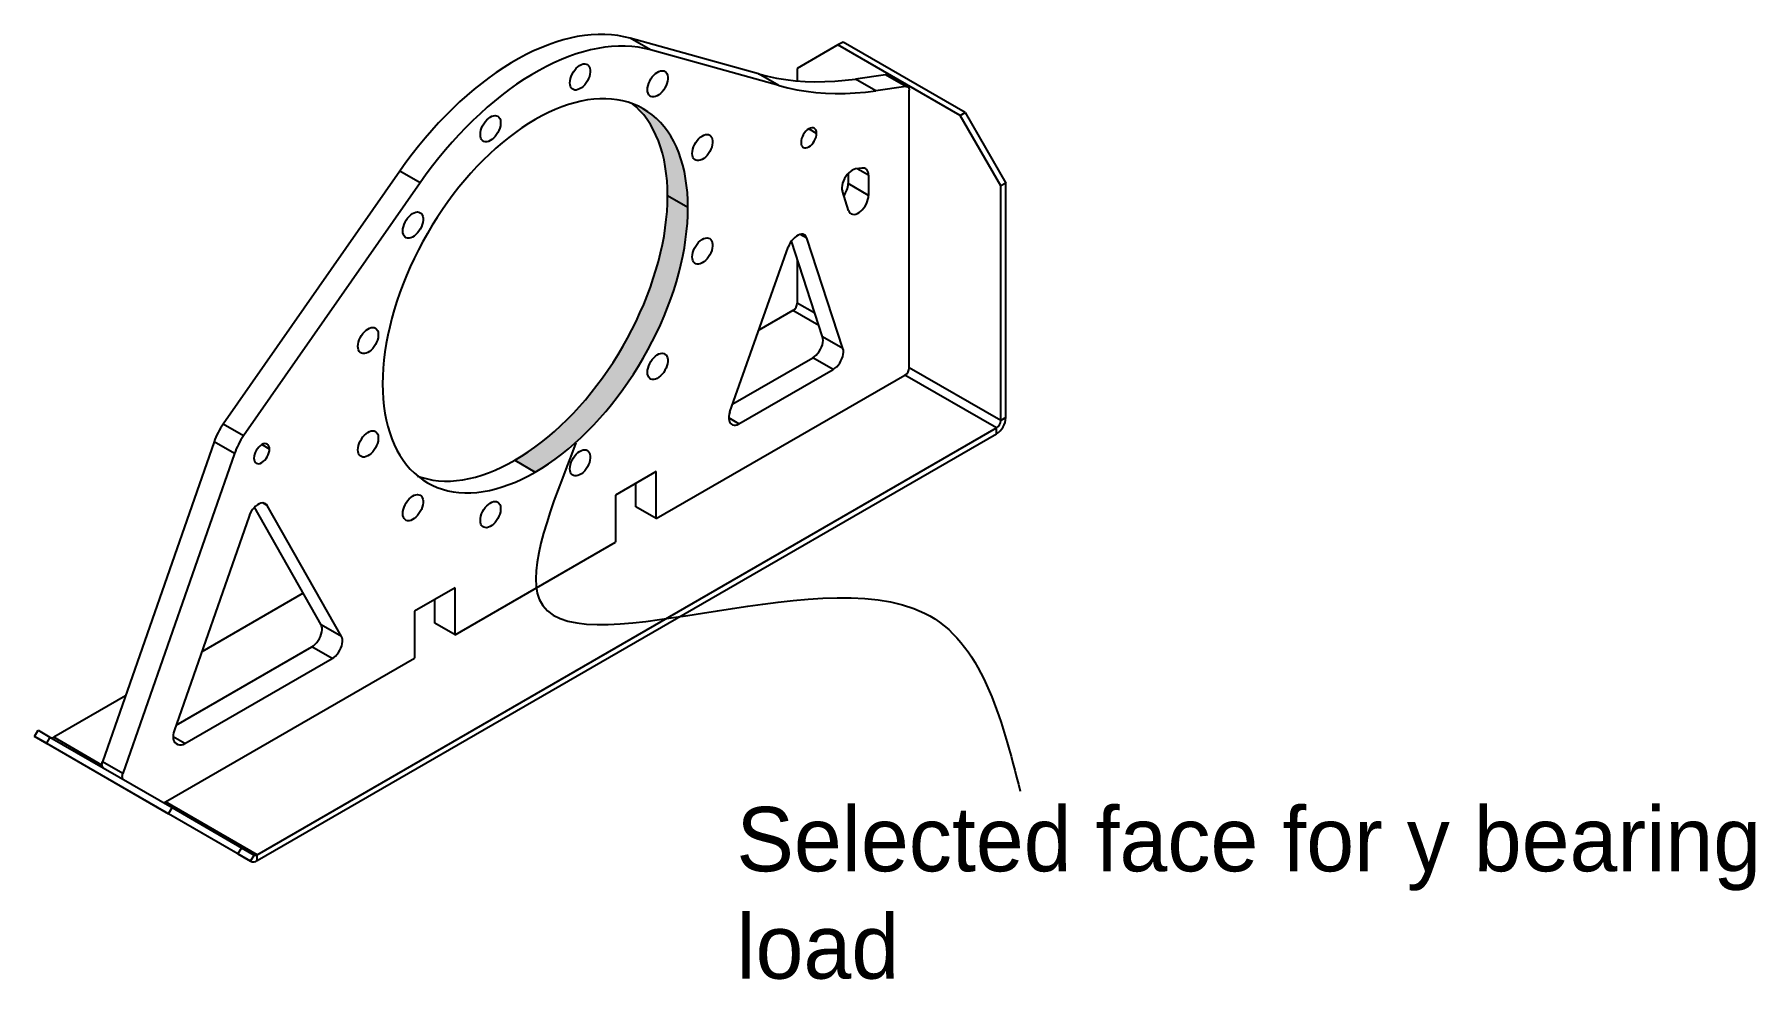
# Model space of a CAD drawing. Header units: inches. Extents: x 0.9 to 37.1, y -8.4 to 11.7.
# Drawn here: x 14.525 to 15.193, y -2.734 to -2.368 of the extents above; entities that cross this region are included whole.
import ezdxf

# ---------------------------------------------------------------- set-up
doc = ezdxf.new("R2010")
doc.units = ezdxf.units.IN
doc.header["$MEASUREMENT"] = 0

msp = doc.modelspace()

# ---------------------------------------------------------------- hatches: boundary and pattern name
at = {"true_color": 0xf27172}
h = msp.add_hatch(color=11, dxfattribs=at)
h.dxf.hatch_style = 1
h.paths.add_polyline_path([(14.75945, -2.49628), (14.76132, -2.49314), (14.7631, -2.48995), (14.76481, -2.48673), (14.76643, -2.48346), (14.76795, -2.48017), (14.76939, -2.47686), (14.77073, -2.47354), (14.77198, -2.4702), (14.77312, -2.46686), (14.77416, -2.46353), (14.7751, -2.46021), (14.77593, -2.4569), (14.77665, -2.45362), (14.77727, -2.45036), (14.77777, -2.44714), (14.77816, -2.44396), (14.77845, -2.44083), (14.77861, -2.43776), (14.77867, -2.43474), (14.77077, -2.43018), (14.77071, -2.4332), (14.77054, -2.43627), (14.77026, -2.4394), (14.76987, -2.44258), (14.76937, -2.4458), (14.76875, -2.44905), (14.76803, -2.45234), (14.7672, -2.45564), (14.76626, -2.45897), (14.76522, -2.4623), (14.76408, -2.46564), (14.76283, -2.46897), (14.76149, -2.4723), (14.76005, -2.47561), (14.75853, -2.4789), (14.75691, -2.48216), (14.7552, -2.48539), (14.75342, -2.48858), (14.75155, -2.49172), (14.7496, -2.49481), (14.74759, -2.49785), (14.7455, -2.50082), (14.74335, -2.50371), (14.74114, -2.50654), (14.73888, -2.50928), (14.73656, -2.51194), (14.73419, -2.51451), (14.73178, -2.51698), (14.72933, -2.51936), (14.72685, -2.52162), (14.72434, -2.52378), (14.72181, -2.52583), (14.71925, -2.52776), (14.71668, -2.52957), (14.7141, -2.53125), (14.71152, -2.53281), (14.71942, -2.53737), (14.722, -2.53581), (14.72458, -2.53413), (14.72715, -2.53232), (14.72971, -2.53039), (14.73224, -2.52834), (14.73475, -2.52619), (14.73724, -2.52392), (14.73968, -2.52154), (14.74209, -2.51907), (14.74446, -2.5165), (14.74678, -2.51384), (14.74904, -2.5111), (14.75125, -2.50828), (14.7534, -2.50538), (14.75549, -2.50241), (14.7575, -2.49937)])
h.paths.add_polyline_path([(14.77777, -2.42338), (14.77727, -2.42074), (14.77665, -2.4182), (14.77593, -2.41575), (14.7751, -2.4134), (14.77416, -2.41116), (14.77312, -2.40903), (14.77198, -2.40701), (14.77073, -2.40511), (14.76939, -2.40333), (14.76795, -2.40168), (14.76643, -2.40016), (14.76481, -2.39876), (14.7631, -2.3975), (14.76132, -2.39638), (14.75945, -2.39539), (14.7575, -2.39454), (14.7572, -2.39444), (14.75853, -2.39559), (14.76005, -2.39712), (14.76149, -2.39877), (14.76283, -2.40055), (14.76408, -2.40245), (14.76522, -2.40447), (14.76626, -2.4066), (14.7672, -2.40884), (14.76803, -2.41119), (14.76875, -2.41364), (14.76937, -2.41618), (14.76987, -2.41882), (14.77026, -2.42154), (14.77054, -2.42435), (14.77071, -2.42723), (14.77077, -2.43018), (14.77867, -2.43474), (14.77861, -2.43179), (14.77845, -2.42891), (14.77816, -2.4261)])

# ---------------------------------------------------------------- linework, layer by layer
at = {"color": 7, "linetype": 'Continuous', "lineweight": 25}
for p, q in [((14.7641, -2.37352), (14.7562, -2.36895)), ((14.80604, -2.38283), (14.7562, -2.36895)), ((14.83887, -2.37045), (14.83689, -2.37159)), ((14.88627, -2.39781), (14.83887, -2.37045)), ((14.81394, -2.38739), (14.7641, -2.37352)), ((14.83689, -2.37159), (14.82109, -2.38071)), ((14.88429, -2.39895), (14.83689, -2.37159)), ((14.81394, -2.38739), (14.80604, -2.38283)), ((14.82109, -2.38071), (14.82109, -2.38552)), ((14.85537, -2.38317), (14.84363, -2.38482)), ((14.86327, -2.38773), (14.85537, -2.38317)), ((14.86396, -2.38785), (14.85606, -2.38329)), ((14.85153, -2.38938), (14.84363, -2.38482)), ((14.86327, -2.38773), (14.85153, -2.38938)), ((14.86454, -2.49686), (14.86454, -2.38913)), ((14.88429, -2.39895), (14.88627, -2.39781)), ((14.88627, -2.39781), (14.90207, -2.42518)), ((14.8286, -2.40592), (14.82558, -2.40417)), ((14.90009, -2.42632), (14.88429, -2.39895)), ((14.66683, -2.42055), (14.5983, -2.51875)), ((14.67473, -2.42511), (14.66683, -2.42055)), ((14.84084, -2.42147), (14.84084, -2.42543)), ((14.84619, -2.41939), (14.84375, -2.41974)), ((14.84874, -2.42219), (14.84435, -2.41965)), ((14.84874, -2.42219), (14.84874, -2.42999)), ((14.67473, -2.42511), (14.6062, -2.52331)), ((14.77867, -2.43474), (14.77077, -2.43018)), ((14.84103, -2.43583), (14.83859, -2.42836)), ((14.84874, -2.42999), (14.84084, -2.42543)), ((14.90207, -2.42518), (14.90009, -2.42632)), ((14.90009, -2.51738), (14.90009, -2.42632)), ((14.90207, -2.51624), (14.90207, -2.42518)), ((14.79496, -2.51406), (14.81756, -2.45009)), ((14.83092, -2.48488), (14.8188, -2.44773)), ((14.82484, -2.44659), (14.82227, -2.44511)), ((14.83882, -2.48944), (14.82484, -2.44659)), ((14.82109, -2.45475), (14.82109, -2.47178)), ((14.81943, -2.47465), (14.80618, -2.4823)), ((14.82948, -2.48045), (14.81943, -2.47465)), ((14.82794, -2.47573), (14.82109, -2.47178)), ((14.83882, -2.48944), (14.83092, -2.48488)), ((14.79606, -2.51094), (14.82716, -2.49299)), ((14.79847, -2.51867), (14.83506, -2.49755)), ((14.83506, -2.49755), (14.82716, -2.49299)), ((14.90009, -2.51738), (14.86454, -2.49686)), ((14.76635, -2.55546), (14.86288, -2.49973)), ((14.89844, -2.52026), (14.86288, -2.49973)), ((14.79847, -2.51867), (14.79452, -2.51639)), ((14.90207, -2.51624), (14.90009, -2.51738)), ((14.6062, -2.52331), (14.5983, -2.51875)), ((14.6115, -2.6859), (14.89844, -2.52026)), ((14.6115, -2.68818), (14.89844, -2.52254)), ((14.89844, -2.52254), (14.89844, -2.52026)), ((14.59478, -2.52561), (14.55145, -2.6498)), ((14.60268, -2.53017), (14.55935, -2.65436)), ((14.60268, -2.53017), (14.59478, -2.52561)), ((14.61628, -2.52848), (14.61326, -2.52674)), ((14.71152, -2.53281), (14.71942, -2.53737)), ((14.76635, -2.53721), (14.75055, -2.54633)), ((14.76635, -2.55546), (14.76635, -2.53721)), ((14.75845, -2.5509), (14.75845, -2.54177)), ((14.63626, -2.59662), (14.61045, -2.55104)), ((14.61541, -2.55041), (14.61361, -2.54937)), ((14.64416, -2.60118), (14.61541, -2.55041)), ((14.75055, -2.54633), (14.75055, -2.56458)), ((14.76635, -2.55546), (14.75845, -2.5509)), ((14.60834, -2.55446), (14.57925, -2.63784)), ((14.68828, -2.60053), (14.75055, -2.56458)), ((14.62933, -2.58439), (14.58997, -2.60712)), ((14.68828, -2.58228), (14.67248, -2.5914)), ((14.68828, -2.60053), (14.68828, -2.58228)), ((14.67248, -2.5914), (14.67248, -2.60965)), ((14.68038, -2.59597), (14.68038, -2.58684)), ((14.64416, -2.60118), (14.63626, -2.59662)), ((14.68828, -2.60053), (14.68038, -2.59597)), ((14.57595, -2.66538), (14.67248, -2.60965)), ((14.58, -2.63567), (14.63271, -2.60524)), ((14.58345, -2.6428), (14.64061, -2.6098)), ((14.64061, -2.6098), (14.63271, -2.60524)), ((14.56038, -2.6242), (14.5325, -2.64029)), ((14.52503, -2.64), (14.52642, -2.63758)), ((14.52642, -2.63758), (14.53105, -2.64025)), ((14.52993, -2.64283), (14.52503, -2.64)), ((14.52965, -2.64267), (14.52503, -2.64)), ((14.53105, -2.64025), (14.52965, -2.64267)), ((14.52965, -2.64267), (14.57706, -2.67003)), ((14.60893, -2.68844), (14.52993, -2.64283)), ((14.53105, -2.64025), (14.57845, -2.66761)), ((14.55124, -2.65111), (14.5325, -2.64029)), ((14.58345, -2.6428), (14.57882, -2.64014)), ((14.57998, -2.64269), (14.58065, -2.64308)), ((14.55935, -2.65436), (14.55145, -2.6498)), ((14.6115, -2.6859), (14.57595, -2.66538)), ((14.57706, -2.67003), (14.57845, -2.66761)), ((14.60403, -2.6856), (14.57706, -2.67003)), ((14.57845, -2.66761), (14.60543, -2.68319)), ((14.60543, -2.68319), (14.60403, -2.6856)), ((14.60543, -2.68319), (14.61033, -2.68602)), ((14.60403, -2.6856), (14.60893, -2.68844)), ((14.60893, -2.68844), (14.61033, -2.68602)), ((14.6115, -2.68818), (14.6115, -2.6859))]:
    msp.add_line(p, q, dxfattribs=at)
at = {"color": 7, "linetype": 'Continuous', "lineweight": 25, "flags": 128}
for points in [[(14.7562, -2.36895), (14.75384, -2.36838), (14.75141, -2.36794), (14.74893, -2.36765), (14.74638, -2.36751), (14.74379, -2.36751), (14.74115, -2.36765), (14.73846, -2.36794), (14.73573, -2.36837), (14.73297, -2.36895), (14.73017, -2.36967), (14.72735, -2.37053), (14.72451, -2.37153), (14.72164, -2.37266), (14.71876, -2.37394), (14.71587, -2.37535), (14.71297, -2.3769), (14.71007, -2.37857), (14.70717, -2.38037), (14.70428, -2.3823), (14.70139, -2.38435), (14.69853, -2.38652), (14.69568, -2.38881), (14.69286, -2.39121), (14.69006, -2.39372), (14.6873, -2.39633), (14.68457, -2.39905), (14.68189, -2.40186), (14.67924, -2.40477), (14.67665, -2.40776), (14.67411, -2.41084), (14.67162, -2.41401), (14.6692, -2.41724), (14.66683, -2.42055)], [(14.7641, -2.37352), (14.76174, -2.37294), (14.75931, -2.3725), (14.75683, -2.37221), (14.75428, -2.37207), (14.75169, -2.37207), (14.74905, -2.37221), (14.74636, -2.3725), (14.74363, -2.37293), (14.74087, -2.37351), (14.73808, -2.37423), (14.73525, -2.37509), (14.73241, -2.37609), (14.72954, -2.37723), (14.72666, -2.3785), (14.72377, -2.37991), (14.72087, -2.38146), (14.71797, -2.38313), (14.71507, -2.38493), (14.71218, -2.38686), (14.7093, -2.38891), (14.70643, -2.39108), (14.70358, -2.39337), (14.70076, -2.39577), (14.69796, -2.39828), (14.6952, -2.40089), (14.69247, -2.40361), (14.68979, -2.40642), (14.68715, -2.40933), (14.68455, -2.41232), (14.68201, -2.41541), (14.67952, -2.41857), (14.6771, -2.4218), (14.67473, -2.42511)], [(14.73285, -2.38629), (14.7329, -2.38549), (14.73307, -2.38464), (14.73335, -2.38378), (14.73372, -2.38292), (14.73419, -2.38209), (14.73473, -2.38132), (14.73533, -2.38063), (14.73597, -2.38003), (14.73663, -2.37955), (14.7373, -2.37919), (14.73795, -2.37898), (14.73858, -2.37891), (14.73915, -2.37899), (14.73965, -2.37921), (14.74007, -2.37957), (14.7404, -2.38005), (14.74062, -2.38065), (14.74073, -2.38135), (14.74073, -2.38212), (14.74062, -2.38295), (14.7404, -2.38381), (14.74007, -2.38467), (14.73965, -2.38552), (14.73915, -2.38632), (14.73858, -2.38706), (14.73795, -2.3877), (14.7373, -2.38824), (14.73663, -2.38866), (14.73597, -2.38895), (14.73533, -2.38909), (14.73473, -2.38909), (14.73419, -2.38894), (14.73372, -2.38865), (14.73335, -2.38822), (14.73307, -2.38768), (14.7329, -2.38703), (14.73285, -2.38629)], [(14.76295, -2.38898), (14.76301, -2.38818), (14.76318, -2.38733), (14.76345, -2.38647), (14.76383, -2.38561), (14.76429, -2.38478), (14.76483, -2.38401), (14.76543, -2.38332), (14.76607, -2.38272), (14.76673, -2.38224), (14.7674, -2.38189), (14.76806, -2.38167), (14.76868, -2.3816), (14.76925, -2.38168), (14.76975, -2.3819), (14.77018, -2.38226), (14.7705, -2.38274), (14.77073, -2.38334), (14.77084, -2.38404), (14.77084, -2.38482), (14.77073, -2.38564), (14.7705, -2.3865), (14.77018, -2.38737), (14.76975, -2.38821), (14.76925, -2.38901), (14.76868, -2.38975), (14.76806, -2.39039), (14.7674, -2.39094), (14.76673, -2.39135), (14.76607, -2.39164), (14.76543, -2.39178), (14.76483, -2.39178), (14.76429, -2.39163), (14.76383, -2.39134), (14.76345, -2.39092), (14.76318, -2.39037), (14.76301, -2.38972), (14.76295, -2.38898)], [(14.80604, -2.38283), (14.80952, -2.38372), (14.81308, -2.38445), (14.8167, -2.38503), (14.82038, -2.38546), (14.82412, -2.38574), (14.82792, -2.38586), (14.83178, -2.38583), (14.83568, -2.38565), (14.83963, -2.38531), (14.84363, -2.38482)], [(14.81394, -2.38739), (14.81743, -2.38828), (14.82098, -2.38901), (14.8246, -2.38959), (14.82828, -2.39002), (14.83202, -2.3903), (14.83582, -2.39042), (14.83968, -2.39039), (14.84358, -2.39021), (14.84753, -2.38987), (14.85153, -2.38938)], [(14.86327, -2.38773), (14.86354, -2.38772), (14.86378, -2.38777), (14.864, -2.38787), (14.86419, -2.38803), (14.86434, -2.38824), (14.86445, -2.3885), (14.86452, -2.3888), (14.86454, -2.38913)], [(14.77867, -2.43474), (14.77861, -2.43179), (14.77845, -2.42891), (14.77816, -2.4261), (14.77777, -2.42338), (14.77727, -2.42074), (14.77665, -2.4182), (14.77593, -2.41575), (14.7751, -2.4134), (14.77416, -2.41116), (14.77312, -2.40903), (14.77198, -2.40701), (14.77073, -2.40511), (14.76939, -2.40333), (14.76795, -2.40168), (14.76643, -2.40016), (14.76481, -2.39876), (14.7631, -2.3975), (14.76132, -2.39638), (14.75945, -2.39539), (14.7575, -2.39454), (14.75549, -2.39384), (14.7534, -2.39328), (14.75125, -2.39286), (14.74904, -2.39259), (14.74678, -2.39246), (14.74446, -2.39248), (14.74209, -2.39264), (14.73968, -2.39295), (14.73724, -2.3934), (14.73475, -2.394), (14.73224, -2.39474), (14.72971, -2.39562), (14.72715, -2.39664), (14.72458, -2.3978), (14.722, -2.3991), (14.71942, -2.40052)], [(14.77077, -2.43018), (14.77071, -2.42723), (14.77054, -2.42435), (14.77026, -2.42154), (14.76987, -2.41882), (14.76937, -2.41618), (14.76875, -2.41364), (14.76803, -2.41119), (14.7672, -2.40884), (14.76626, -2.4066), (14.76522, -2.40447), (14.76408, -2.40245), (14.76283, -2.40055), (14.76149, -2.39877), (14.76005, -2.39712), (14.75853, -2.39559), (14.75718, -2.39442)], [(14.71942, -2.40052), (14.71683, -2.40208), (14.71425, -2.40376), (14.71168, -2.40557), (14.70913, -2.4075), (14.70659, -2.40955), (14.70408, -2.41171), (14.7016, -2.41398), (14.69915, -2.41635), (14.69674, -2.41882), (14.69438, -2.42139), (14.69206, -2.42405), (14.68979, -2.42679), (14.68758, -2.42962), (14.68543, -2.43252), (14.68335, -2.43549), (14.68133, -2.43852), (14.67939, -2.44161), (14.67752, -2.44475), (14.67573, -2.44794), (14.67403, -2.45117), (14.67241, -2.45443), (14.67088, -2.45772), (14.66944, -2.46103), (14.6681, -2.46436), (14.66686, -2.46769), (14.66572, -2.47103), (14.66467, -2.47436), (14.66374, -2.47769), (14.66291, -2.48099), (14.66218, -2.48428), (14.66157, -2.48753), (14.66106, -2.49075), (14.66067, -2.49393), (14.66039, -2.49706), (14.66022, -2.50014), (14.66016, -2.50315)], [(14.69809, -2.40636), (14.69814, -2.40555), (14.69831, -2.40471), (14.69859, -2.40384), (14.69896, -2.40298), (14.69943, -2.40216), (14.69997, -2.40139), (14.70056, -2.40069), (14.7012, -2.4001), (14.70187, -2.39962), (14.70254, -2.39926), (14.70319, -2.39905), (14.70382, -2.39898), (14.70439, -2.39905), (14.70489, -2.39927), (14.70531, -2.39963), (14.70564, -2.40012), (14.70586, -2.40072), (14.70597, -2.40142), (14.70597, -2.40219), (14.70586, -2.40302), (14.70564, -2.40388), (14.70531, -2.40474), (14.70489, -2.40559), (14.70439, -2.40639), (14.70382, -2.40712), (14.70319, -2.40777), (14.70254, -2.40831), (14.70187, -2.40873), (14.7012, -2.40902), (14.70056, -2.40916), (14.69997, -2.40916), (14.69943, -2.40901), (14.69896, -2.40872), (14.69859, -2.40829), (14.69831, -2.40775), (14.69814, -2.40709), (14.69809, -2.40636)], [(14.8286, -2.40592), (14.82854, -2.40527), (14.82837, -2.40471), (14.82809, -2.40427), (14.82771, -2.40396), (14.82726, -2.40379), (14.82673, -2.40377), (14.82617, -2.4039), (14.82558, -2.40417), (14.82499, -2.40458), (14.82442, -2.4051), (14.8239, -2.40573), (14.82344, -2.40643), (14.82306, -2.40717), (14.82278, -2.40794), (14.82261, -2.40869), (14.82255, -2.40941)], [(14.78033, -2.41371), (14.78039, -2.41291), (14.78056, -2.41206), (14.78083, -2.4112), (14.78121, -2.41034), (14.78167, -2.40951), (14.78221, -2.40874), (14.78281, -2.40805), (14.78345, -2.40745), (14.78412, -2.40697), (14.78478, -2.40662), (14.78544, -2.4064), (14.78606, -2.40633), (14.78663, -2.40641), (14.78713, -2.40663), (14.78756, -2.40699), (14.78788, -2.40747), (14.78811, -2.40807), (14.78822, -2.40877), (14.78822, -2.40954), (14.78811, -2.41037), (14.78788, -2.41123), (14.78756, -2.4121), (14.78713, -2.41294), (14.78663, -2.41374), (14.78606, -2.41448), (14.78544, -2.41512), (14.78478, -2.41567), (14.78412, -2.41608), (14.78345, -2.41637), (14.78281, -2.41651), (14.78221, -2.41651), (14.78167, -2.41636), (14.78121, -2.41607), (14.78083, -2.41565), (14.78056, -2.4151), (14.78039, -2.41445), (14.78033, -2.41371)], [(14.82255, -2.40941), (14.82261, -2.41006), (14.82278, -2.41061), (14.82306, -2.41105), (14.82344, -2.41137), (14.8239, -2.41154), (14.82442, -2.41156), (14.82499, -2.41143), (14.82558, -2.41116), (14.82617, -2.41075), (14.82673, -2.41022), (14.82726, -2.4096), (14.82771, -2.4089), (14.82809, -2.40815), (14.82837, -2.40739), (14.82854, -2.40663), (14.8286, -2.40592)], [(14.84375, -2.41974), (14.8431, -2.4199), (14.84242, -2.42021), (14.84174, -2.42066), (14.84108, -2.42122), (14.84046, -2.4219), (14.8399, -2.42266), (14.8394, -2.42348), (14.839, -2.42435), (14.83869, -2.42523), (14.83849, -2.42609), (14.83841, -2.42692), (14.83844, -2.42768), (14.83859, -2.42836)], [(14.84874, -2.42219), (14.8487, -2.42153), (14.84856, -2.42093), (14.84834, -2.42042), (14.84804, -2.42), (14.84767, -2.41968), (14.84723, -2.41947), (14.84673, -2.41937), (14.84619, -2.41939)], [(14.71152, -2.53281), (14.7141, -2.53125), (14.71668, -2.52957), (14.71925, -2.52776), (14.72181, -2.52583), (14.72434, -2.52378), (14.72685, -2.52162), (14.72933, -2.51936), (14.73178, -2.51698), (14.73419, -2.51451), (14.73656, -2.51194), (14.73888, -2.50928), (14.74114, -2.50654), (14.74335, -2.50371), (14.7455, -2.50082), (14.74759, -2.49785), (14.7496, -2.49481), (14.75155, -2.49172), (14.75342, -2.48858), (14.7552, -2.48539), (14.75691, -2.48216), (14.75853, -2.4789), (14.76005, -2.47561), (14.76149, -2.4723), (14.76283, -2.46897), (14.76408, -2.46564), (14.76522, -2.4623), (14.76626, -2.45897), (14.7672, -2.45564), (14.76803, -2.45234), (14.76875, -2.44905), (14.76937, -2.4458), (14.76987, -2.44258), (14.77026, -2.4394), (14.77054, -2.43627), (14.77071, -2.4332), (14.77077, -2.43018)], [(14.84103, -2.43583), (14.84128, -2.43638), (14.84162, -2.43683), (14.84206, -2.43715), (14.84257, -2.43733), (14.84314, -2.43737), (14.84376, -2.43727), (14.84441, -2.43703), (14.84507, -2.43666), (14.84572, -2.43617), (14.84634, -2.43557), (14.84692, -2.43488), (14.84745, -2.43412), (14.8479, -2.4333), (14.84826, -2.43246), (14.84852, -2.43161), (14.84869, -2.43078), (14.84874, -2.42999)], [(14.66798, -2.44381), (14.66804, -2.443), (14.66821, -2.44216), (14.66848, -2.44129), (14.66886, -2.44043), (14.66932, -2.43961), (14.66986, -2.43884), (14.67046, -2.43814), (14.6711, -2.43755), (14.67176, -2.43706), (14.67243, -2.43671), (14.67309, -2.4365), (14.67371, -2.43643), (14.67428, -2.4365), (14.67478, -2.43672), (14.67521, -2.43708), (14.67553, -2.43757), (14.67576, -2.43817), (14.67587, -2.43887), (14.67587, -2.43964), (14.67576, -2.44047), (14.67553, -2.44133), (14.67521, -2.44219), (14.67478, -2.44304), (14.67428, -2.44384), (14.67371, -2.44457), (14.67309, -2.44522), (14.67243, -2.44576), (14.67176, -2.44618), (14.6711, -2.44647), (14.67046, -2.44661), (14.66986, -2.44661), (14.66932, -2.44646), (14.66886, -2.44617), (14.66848, -2.44574), (14.66821, -2.4452), (14.66804, -2.44454), (14.66798, -2.44381)], [(14.71942, -2.53737), (14.722, -2.53581), (14.72458, -2.53413), (14.72715, -2.53232), (14.72971, -2.53039), (14.73224, -2.52834), (14.73475, -2.52619), (14.73724, -2.52392), (14.73968, -2.52154), (14.74209, -2.51907), (14.74446, -2.5165), (14.74678, -2.51384), (14.74904, -2.5111), (14.75125, -2.50828), (14.7534, -2.50538), (14.75549, -2.50241), (14.7575, -2.49937), (14.75945, -2.49628), (14.76132, -2.49314), (14.7631, -2.48995), (14.76481, -2.48673), (14.76643, -2.48346), (14.76795, -2.48017), (14.76939, -2.47686), (14.77073, -2.47354), (14.77198, -2.4702), (14.77312, -2.46686), (14.77416, -2.46353), (14.7751, -2.46021), (14.77593, -2.4569), (14.77665, -2.45362), (14.77727, -2.45036), (14.77777, -2.44714), (14.77816, -2.44396), (14.77845, -2.44083), (14.77861, -2.43776), (14.77867, -2.43474)], [(14.78033, -2.45385), (14.78039, -2.45305), (14.78056, -2.4522), (14.78083, -2.45134), (14.78121, -2.45048), (14.78167, -2.44965), (14.78221, -2.44888), (14.78281, -2.44819), (14.78345, -2.44759), (14.78412, -2.44711), (14.78478, -2.44676), (14.78544, -2.44654), (14.78606, -2.44647), (14.78663, -2.44655), (14.78713, -2.44677), (14.78756, -2.44713), (14.78788, -2.44761), (14.78811, -2.44822), (14.78822, -2.44891), (14.78822, -2.44969), (14.78811, -2.45051), (14.78788, -2.45137), (14.78756, -2.45224), (14.78713, -2.45308), (14.78663, -2.45388), (14.78606, -2.45462), (14.78544, -2.45527), (14.78478, -2.45581), (14.78412, -2.45623), (14.78345, -2.45651), (14.78281, -2.45665), (14.78221, -2.45665), (14.78167, -2.4565), (14.78121, -2.45621), (14.78083, -2.45579), (14.78056, -2.45524), (14.78039, -2.45459), (14.78033, -2.45385)], [(14.82484, -2.44659), (14.82459, -2.44603), (14.82423, -2.44558), (14.82379, -2.44526), (14.82327, -2.44508), (14.82269, -2.44505), (14.82206, -2.44516), (14.8214, -2.44541), (14.82074, -2.44579), (14.82008, -2.4463), (14.81945, -2.44692), (14.81887, -2.44763), (14.81835, -2.44841), (14.81791, -2.44924), (14.81756, -2.45009)], [(14.6506, -2.4886), (14.65066, -2.4878), (14.65083, -2.48695), (14.6511, -2.48609), (14.65148, -2.48523), (14.65194, -2.4844), (14.65248, -2.48363), (14.65308, -2.48294), (14.65372, -2.48234), (14.65438, -2.48186), (14.65505, -2.48151), (14.65571, -2.48129), (14.65633, -2.48122), (14.6569, -2.4813), (14.6574, -2.48152), (14.65782, -2.48188), (14.65815, -2.48237), (14.65837, -2.48297), (14.65849, -2.48366), (14.65849, -2.48444), (14.65837, -2.48526), (14.65815, -2.48612), (14.65782, -2.48699), (14.6574, -2.48783), (14.6569, -2.48863), (14.65633, -2.48937), (14.65571, -2.49002), (14.65505, -2.49056), (14.65438, -2.49098), (14.65372, -2.49126), (14.65308, -2.49141), (14.65248, -2.4914), (14.65194, -2.49125), (14.65148, -2.49096), (14.6511, -2.49054), (14.65083, -2.48999), (14.65066, -2.48934), (14.6506, -2.4886)], [(14.82716, -2.49299), (14.82783, -2.49254), (14.82848, -2.49196), (14.82909, -2.49129), (14.82965, -2.49053), (14.83013, -2.48971), (14.83053, -2.48885), (14.83083, -2.48798), (14.83102, -2.48713), (14.8311, -2.48631), (14.83107, -2.48555), (14.83092, -2.48488)], [(14.76295, -2.49865), (14.76301, -2.49784), (14.76318, -2.497), (14.76345, -2.49613), (14.76383, -2.49528), (14.76429, -2.49445), (14.76483, -2.49368), (14.76543, -2.49299), (14.76607, -2.49239), (14.76673, -2.49191), (14.7674, -2.49155), (14.76806, -2.49134), (14.76868, -2.49127), (14.76925, -2.49134), (14.76975, -2.49157), (14.77018, -2.49192), (14.7705, -2.49241), (14.77073, -2.49301), (14.77084, -2.49371), (14.77084, -2.49448), (14.77073, -2.49531), (14.7705, -2.49617), (14.77018, -2.49703), (14.76975, -2.49788), (14.76925, -2.49868), (14.76868, -2.49941), (14.76806, -2.50006), (14.7674, -2.5006), (14.76673, -2.50102), (14.76607, -2.50131), (14.76543, -2.50145), (14.76483, -2.50145), (14.76429, -2.5013), (14.76383, -2.50101), (14.76345, -2.50058), (14.76318, -2.50004), (14.76301, -2.49939), (14.76295, -2.49865)], [(14.83506, -2.49755), (14.83573, -2.4971), (14.83638, -2.49652), (14.83699, -2.49585), (14.83755, -2.49509), (14.83803, -2.49427), (14.83843, -2.49341), (14.83873, -2.49254), (14.83892, -2.49169), (14.839, -2.49087), (14.83897, -2.49011), (14.83882, -2.48944)], [(14.66016, -2.50315), (14.66022, -2.50611), (14.66039, -2.50899), (14.66067, -2.51179), (14.66106, -2.51452), (14.66157, -2.51715), (14.66218, -2.5197), (14.66291, -2.52215), (14.66374, -2.52449), (14.66467, -2.52673), (14.66572, -2.52887), (14.66686, -2.53088), (14.6681, -2.53278), (14.66944, -2.53456), (14.67088, -2.53621), (14.67241, -2.53774), (14.67403, -2.53913), (14.67573, -2.54039), (14.67752, -2.54152), (14.67939, -2.5425), (14.68133, -2.54335), (14.68335, -2.54405), (14.68543, -2.54462), (14.68758, -2.54503), (14.68979, -2.54531), (14.69206, -2.54543), (14.69438, -2.54542), (14.69674, -2.54525), (14.69915, -2.54494), (14.7016, -2.54449), (14.70408, -2.54389), (14.70659, -2.54315), (14.70913, -2.54227), (14.71168, -2.54125), (14.71425, -2.54009), (14.71683, -2.5388), (14.71942, -2.53737)], [(14.79496, -2.51406), (14.7947, -2.51492), (14.79456, -2.51577), (14.79453, -2.51656), (14.79461, -2.51728), (14.7948, -2.51791), (14.7951, -2.51843), (14.7955, -2.51883), (14.79598, -2.51909), (14.79654, -2.5192), (14.79715, -2.51917), (14.7978, -2.51899), (14.79847, -2.51867)], [(14.6506, -2.52874), (14.65066, -2.52794), (14.65083, -2.52709), (14.6511, -2.52623), (14.65148, -2.52537), (14.65194, -2.52455), (14.65248, -2.52377), (14.65308, -2.52308), (14.65372, -2.52248), (14.65438, -2.522), (14.65505, -2.52165), (14.65571, -2.52143), (14.65633, -2.52136), (14.6569, -2.52144), (14.6574, -2.52166), (14.65782, -2.52202), (14.65815, -2.52251), (14.65837, -2.52311), (14.65849, -2.5238), (14.65849, -2.52458), (14.65837, -2.52541), (14.65815, -2.52626), (14.65782, -2.52713), (14.6574, -2.52797), (14.6569, -2.52877), (14.65633, -2.52951), (14.65571, -2.53016), (14.65505, -2.5307), (14.65438, -2.53112), (14.65372, -2.5314), (14.65308, -2.53155), (14.65248, -2.53154), (14.65194, -2.53139), (14.65148, -2.5311), (14.6511, -2.53068), (14.65083, -2.53013), (14.65066, -2.52948), (14.6506, -2.52874)], [(14.61628, -2.52848), (14.61623, -2.52784), (14.61605, -2.52728), (14.61577, -2.52684), (14.6154, -2.52653), (14.61494, -2.52636), (14.61442, -2.52634), (14.61385, -2.52646), (14.61326, -2.52674), (14.61267, -2.52715), (14.6121, -2.52767), (14.61158, -2.5283), (14.61112, -2.529), (14.61074, -2.52974), (14.61047, -2.53051), (14.61029, -2.53126), (14.61023, -2.53198)], [(14.61023, -2.53198), (14.61029, -2.53262), (14.61047, -2.53318), (14.61074, -2.53362), (14.61112, -2.53393), (14.61158, -2.5341), (14.6121, -2.53413), (14.61267, -2.534), (14.61326, -2.53372), (14.61385, -2.53332), (14.61442, -2.53279), (14.61494, -2.53216), (14.6154, -2.53147), (14.61577, -2.53072), (14.61605, -2.52995), (14.61623, -2.5292), (14.61628, -2.52848)], [(14.73285, -2.5361), (14.7329, -2.53529), (14.73307, -2.53445), (14.73335, -2.53358), (14.73372, -2.53273), (14.73419, -2.5319), (14.73473, -2.53113), (14.73533, -2.53044), (14.73597, -2.52984), (14.73663, -2.52936), (14.7373, -2.529), (14.73795, -2.52879), (14.73858, -2.52872), (14.73915, -2.52879), (14.73965, -2.52901), (14.74007, -2.52937), (14.7404, -2.52986), (14.74062, -2.53046), (14.74073, -2.53116), (14.74073, -2.53193), (14.74062, -2.53276), (14.7404, -2.53362), (14.74007, -2.53448), (14.73965, -2.53533), (14.73915, -2.53613), (14.73858, -2.53686), (14.73795, -2.53751), (14.7373, -2.53805), (14.73663, -2.53847), (14.73597, -2.53876), (14.73533, -2.5389), (14.73473, -2.5389), (14.73419, -2.53875), (14.73372, -2.53846), (14.73335, -2.53803), (14.73307, -2.53749), (14.7329, -2.53684), (14.73285, -2.5361)], [(14.67376, -2.53892), (14.67545, -2.53949), (14.67753, -2.54006), (14.67968, -2.54047), (14.68189, -2.54075), (14.68416, -2.54087), (14.68648, -2.54085), (14.68884, -2.54069), (14.69125, -2.54038), (14.6937, -2.53993), (14.69618, -2.53933), (14.69869, -2.53859), (14.70123, -2.53771), (14.70378, -2.53669), (14.70635, -2.53553), (14.70893, -2.53424), (14.71152, -2.53281)], [(14.61541, -2.55041), (14.61506, -2.54995), (14.61462, -2.54962), (14.6141, -2.54942), (14.61352, -2.54938), (14.61288, -2.54948), (14.61222, -2.54973), (14.61155, -2.55011), (14.61089, -2.55062), (14.61025, -2.55125), (14.60966, -2.55196), (14.60914, -2.55275), (14.60869, -2.55359), (14.60834, -2.55446)], [(14.66798, -2.55347), (14.66804, -2.55267), (14.66821, -2.55182), (14.66848, -2.55096), (14.66886, -2.5501), (14.66932, -2.54928), (14.66986, -2.5485), (14.67046, -2.54781), (14.6711, -2.54721), (14.67176, -2.54673), (14.67243, -2.54638), (14.67309, -2.54616), (14.67371, -2.54609), (14.67428, -2.54617), (14.67478, -2.54639), (14.67521, -2.54675), (14.67553, -2.54724), (14.67576, -2.54784), (14.67587, -2.54853), (14.67587, -2.54931), (14.67576, -2.55014), (14.67553, -2.55099), (14.67521, -2.55186), (14.67478, -2.5527), (14.67428, -2.5535), (14.67371, -2.55424), (14.67309, -2.55489), (14.67243, -2.55543), (14.67176, -2.55585), (14.6711, -2.55613), (14.67046, -2.55628), (14.66986, -2.55627), (14.66932, -2.55612), (14.66886, -2.55583), (14.66848, -2.55541), (14.66821, -2.55486), (14.66804, -2.55421), (14.66798, -2.55347)], [(14.69809, -2.55617), (14.69814, -2.55536), (14.69831, -2.55452), (14.69859, -2.55365), (14.69896, -2.55279), (14.69943, -2.55197), (14.69997, -2.5512), (14.70056, -2.5505), (14.7012, -2.54991), (14.70187, -2.54942), (14.70254, -2.54907), (14.70319, -2.54886), (14.70382, -2.54879), (14.70439, -2.54886), (14.70489, -2.54908), (14.70531, -2.54944), (14.70564, -2.54993), (14.70586, -2.55053), (14.70597, -2.55123), (14.70597, -2.552), (14.70586, -2.55283), (14.70564, -2.55369), (14.70531, -2.55455), (14.70489, -2.55539), (14.70439, -2.5562), (14.70382, -2.55693), (14.70319, -2.55758), (14.70254, -2.55812), (14.70187, -2.55854), (14.7012, -2.55882), (14.70056, -2.55897), (14.69997, -2.55896), (14.69943, -2.55882), (14.69896, -2.55852), (14.69859, -2.5581), (14.69831, -2.55755), (14.69814, -2.5569), (14.69809, -2.55617)], [(14.63271, -2.60524), (14.63338, -2.60479), (14.63402, -2.60423), (14.63463, -2.60356), (14.63519, -2.60281), (14.63567, -2.602), (14.63607, -2.60115), (14.63637, -2.60029), (14.63657, -2.59944), (14.63666, -2.59863), (14.63664, -2.59787), (14.6365, -2.59719), (14.63626, -2.59662)], [(14.64061, -2.6098), (14.64128, -2.60935), (14.64192, -2.60879), (14.64253, -2.60812), (14.64309, -2.60737), (14.64357, -2.60656), (14.64397, -2.60571), (14.64427, -2.60485), (14.64447, -2.604), (14.64456, -2.60319), (14.64454, -2.60243), (14.6444, -2.60175), (14.64416, -2.60118)], [(14.57925, -2.63784), (14.57901, -2.63863), (14.57887, -2.63941), (14.57882, -2.64015), (14.57887, -2.64083), (14.57902, -2.64144), (14.57926, -2.64196), (14.57958, -2.64238), (14.57998, -2.64269)], [(14.55181, -2.65223), (14.55161, -2.65208), (14.55145, -2.65187), (14.55133, -2.6516), (14.55126, -2.6513), (14.55123, -2.65096), (14.55126, -2.65059), (14.55133, -2.6502), (14.55145, -2.6498)], [(14.55971, -2.65679), (14.55951, -2.65664), (14.55935, -2.65643), (14.55923, -2.65617), (14.55916, -2.65586), (14.55913, -2.65552), (14.55916, -2.65515), (14.55923, -2.65476), (14.55935, -2.65436)]]:
    msp.add_lwpolyline(points, dxfattribs=at)
at = {"color": 7, "linetype": 'Continuous', "lineweight": 25}
for centre, radius, start, end in [((14.85555, -2.38423), 0.00107, 61.14112, 99.73749), ((14.83242, -2.42508), 0.00842, 323.16048, 357.58), ((14.81749, -2.47161), 0.00361, 302.60548, 357.39452), ((14.86094, -2.4967), 0.00361, 302.60548, 357.39452), ((14.89421, -2.5159), 0.00786, 302.4763, 357.5237), ((14.89649, -2.51722), 0.00361, 302.60548, 357.39452), ((14.62167, -2.53508), 0.02852, 145.04676, 160.60093), ((14.62958, -2.53965), 0.02852, 145.04676, 160.60093), ((14.5318, -2.63931), 0.00121, 249.61958, 305.26699), ((14.58181, -2.64052), 0.00281, 245.68605, 305.61817), ((14.57525, -2.66439), 0.00121, 249.61958, 305.26699), ((14.61, -2.68608), 0.00258, 245.68605, 305.61817), ((14.61082, -2.68494), 0.00118, 245.68605, 305.61817)]:
    msp.add_arc(centre, radius, start, end, dxfattribs=at)
msp.add_spline([(14.73521, -2.52605), (14.72096, -2.58673), (14.87049, -2.59211), (14.90764, -2.66123)], degree=3)

# ---------------------------------------------------------------- texts
at = {"insert": (14.79747, -2.66735), "char_height": 0.025, "attachment_point": 1}
msp.add_mtext_dynamic_manual_height_columns('Selected face for y bearing load', width=0.4286987, gutter_width=0.68898, heights=[0], dxfattribs=at)

doc.saveas('drawing.dxf')
